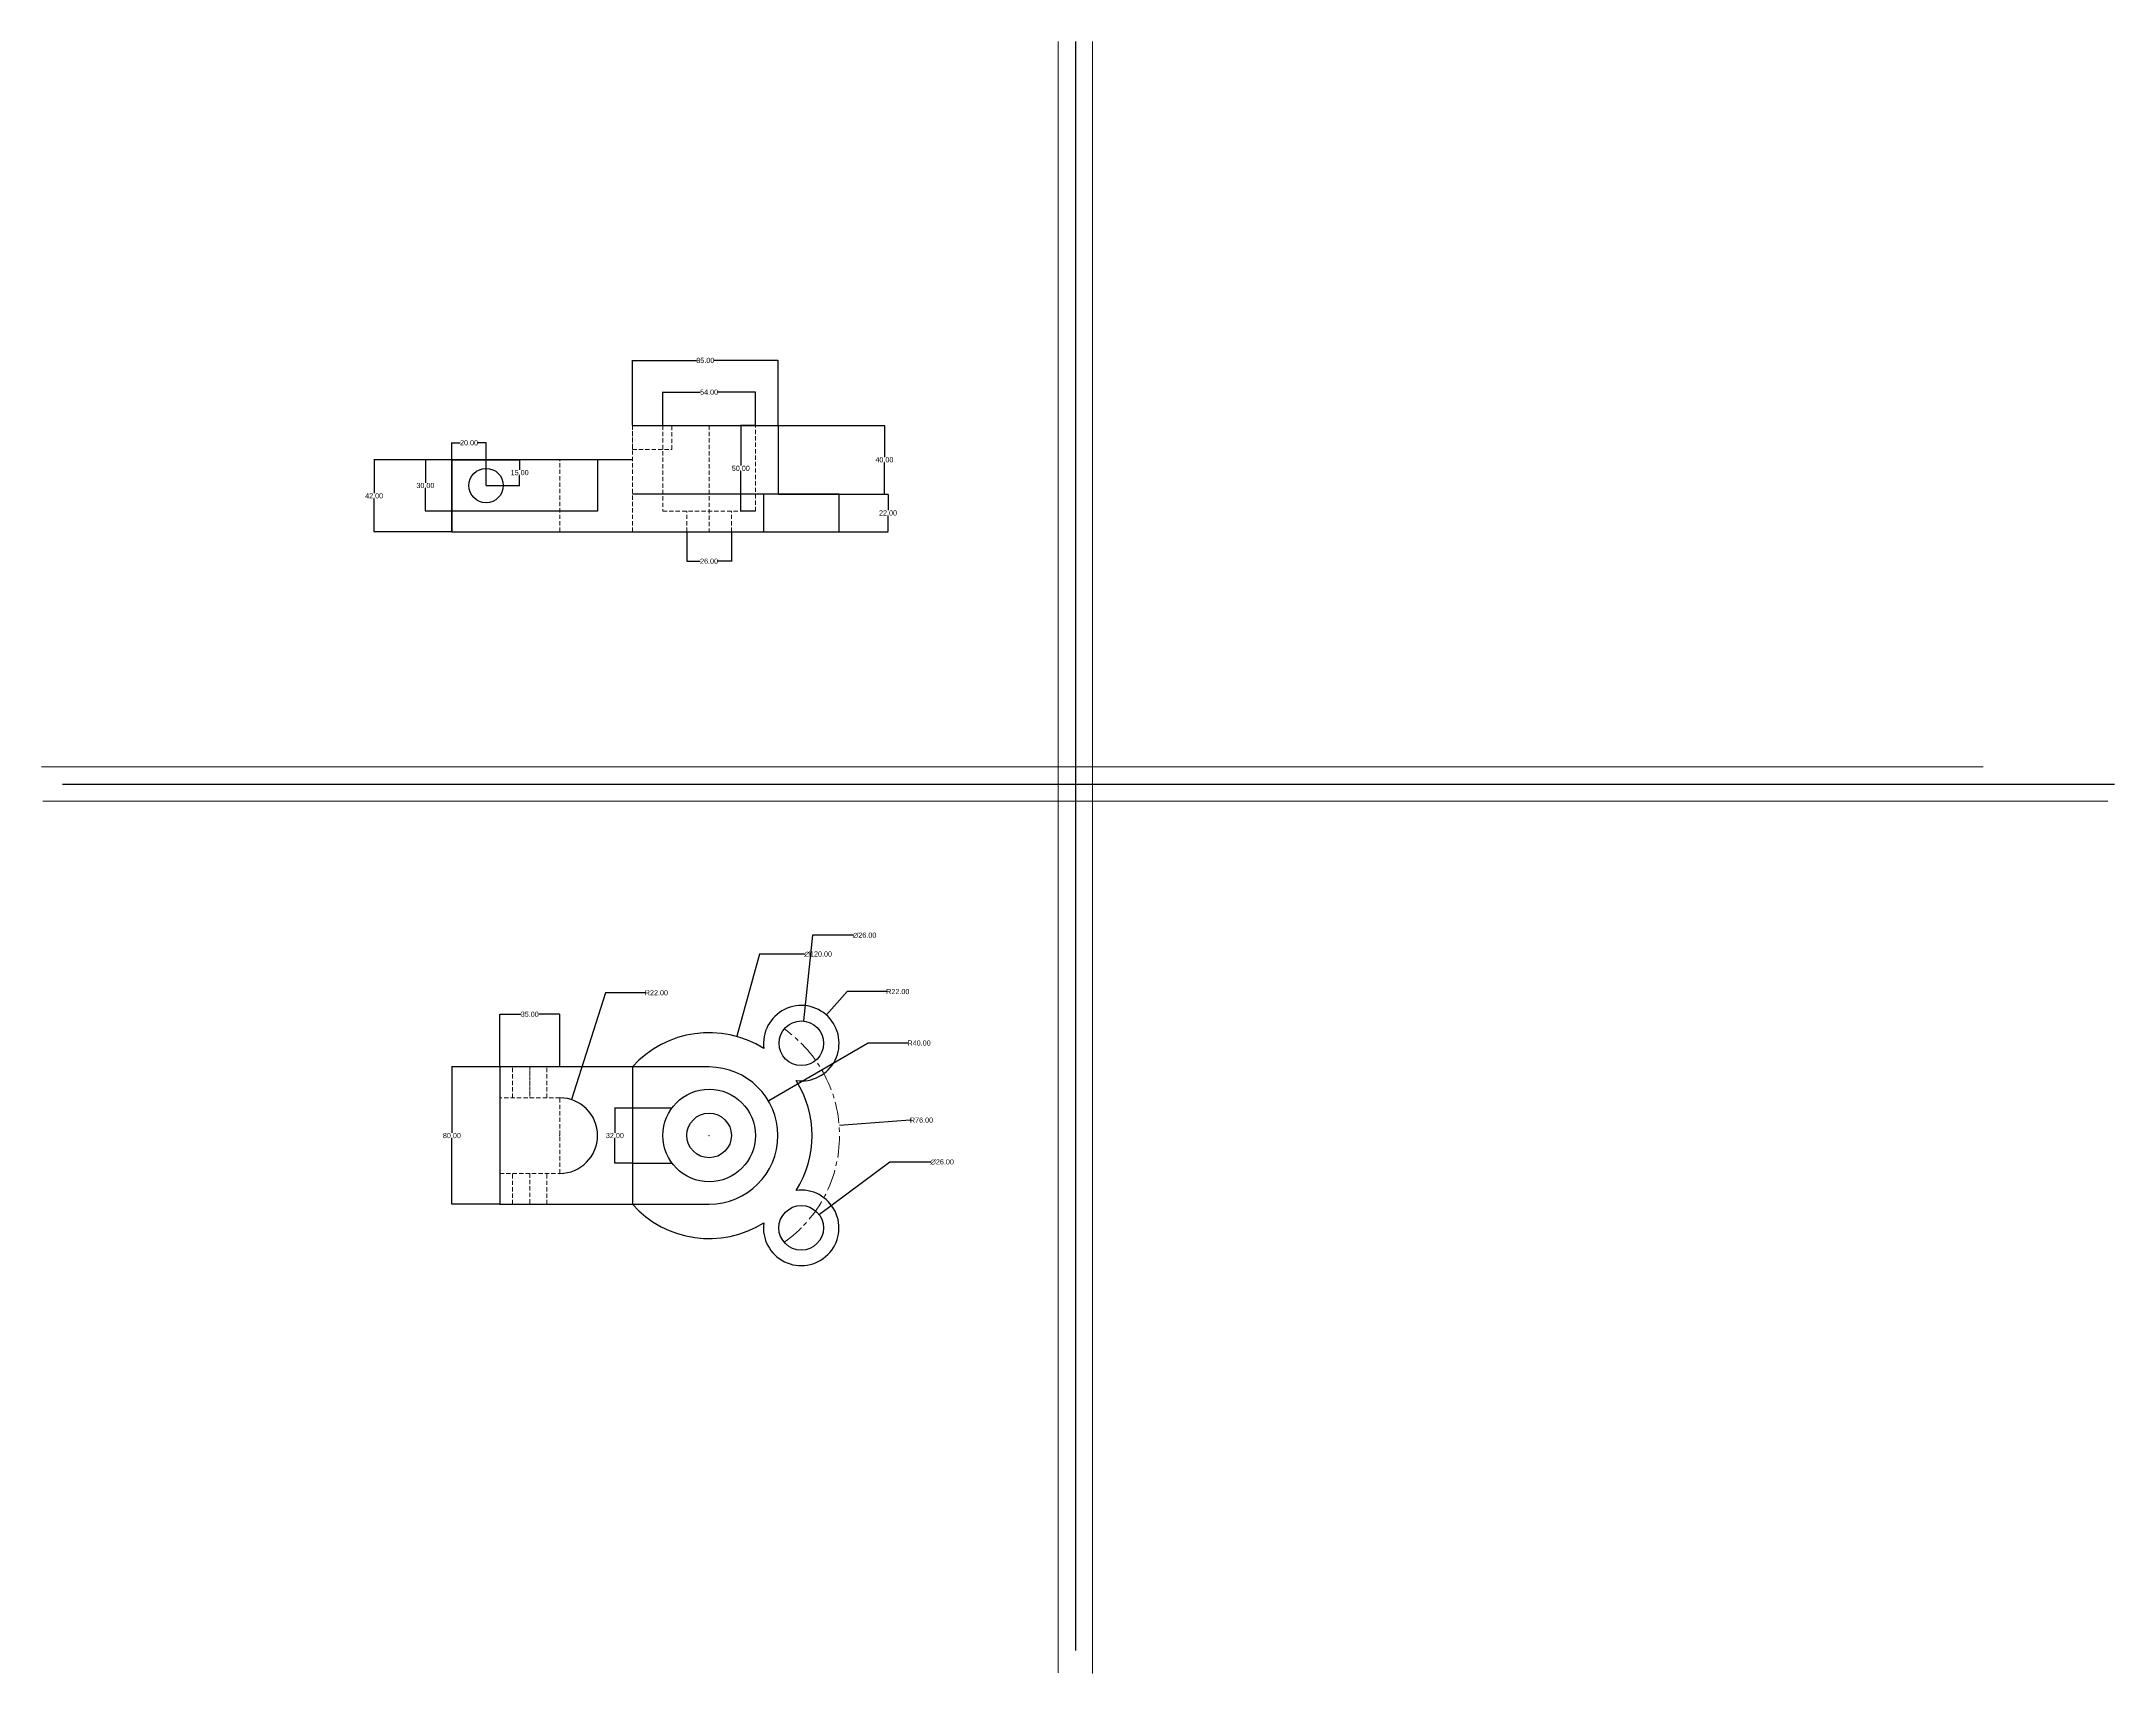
# Model space of a CAD drawing. Header units: millimetres. Extents: x -6852 to 59965, y -10230 to 31776.
# Drawn here: x 10661 to 11869, y -1750 to -799 of the extents above; entities that cross this region are included whole.
import ezdxf

# ---------------------------------------------------------------- set-up
doc = ezdxf.new("R2010")
doc.units = ezdxf.units.MM
doc.header["$MEASUREMENT"] = 0
doc.linetypes.add('CENTER', pattern=[2, 1.25, -0.25, 0.25, -0.25])
doc.linetypes.add('HIDDEN', pattern=[0.375, 0.25, -0.125])
for name, color, linetype, lineweight in [('Center Line', 132, 'CENTER', 18), ('Hidden Lines', 10, 'HIDDEN', 13), ('Object line', 7, 'Continuous', 25)]:
    doc.layers.add(name, color=color, linetype=linetype, lineweight=lineweight)
doc.layers.add('Projection Line', color=7, linetype='Continuous', lineweight=9, transparency=0.75)
doc.styles.get("Standard").update_dxf_attribs({"font": 'arial.ttf'})
doc.dimstyles.get("Standard").update_dxf_attribs({"dimtxt": 3, "dimasz": 0.18, "dimexe": 0.18, "dimexo": 0.0625, "dimgap": 0.09, "dimtad": 0, "dimtih": 1, "dimtoh": 1, "dimzin": 0, "dimdsep": 46, "dimtxsty": 'Standard', "dimcen": 0.09, "dimadec": 0, "dimazin": 0, "dimtfac": 1, "dimtofl": 0, "dimtmove": 0, "dimatfit": 3, "dimfxl": 1, "dimtolj": 1, "dimtzin": 0, "dimarcsym": 0})

# ---------------------------------------------------------------- blocks, each defined once
blk = doc.blocks.new('*D101')
at = {"layer": 'Defpoints', "color": 0, "transparency": 16777216}
for p in [(10963.4, -1365.7), (10928.4, -1396.4), (10963.4, -1396.4)]:
    blk.add_point(p, dxfattribs=at)
at = {"layer": 'Object line', "color": 0, "lineweight": -2, "transparency": 16777216}
for p, q in [((10928.4, -1396.4), (10928.4, -1365.6)), ((10928.6, -1365.7), (10940.8, -1365.7)), ((10963.2, -1365.7), (10951.1, -1365.7)), ((10963.4, -1396.4), (10963.4, -1365.6))]:
    blk.add_line(p, q, dxfattribs=at)
at = {"layer": 'Object line', "color": 0, "transparency": 16777216}
for points in [[(10928.6, -1365.7), (10928.6, -1365.8), (10928.4, -1365.7)], [(10963.2, -1365.7), (10963.2, -1365.8), (10963.4, -1365.7)]]:
    blk.add_solid(points, dxfattribs=at)
at = {"layer": 'Object line', "color": 0, "transparency": 16777216, "insert": (10945.9, -1365.7), "char_height": 3, "attachment_point": 5}
blk.add_mtext('\\A1;35.00', dxfattribs=at)
blk = doc.blocks.new('*D102')
at = {"layer": 'Defpoints', "color": 0, "transparency": 16777216}
for p in [(11085, -1416.3), (11050.4, -1436.4)]:
    blk.add_point(p, dxfattribs=at)
at = {"layer": 'Object line', "color": 0, "lineweight": -2, "transparency": 16777216}
for p, q in [((11143.1, -1382.5), (11085.2, -1416.2)), ((11166.2, -1382.5), (11143.1, -1382.5)), ((11050.3, -1436.4), (11050.5, -1436.4)), ((11050.4, -1436.5), (11050.4, -1436.3))]:
    blk.add_line(p, q, dxfattribs=at)
at = {"layer": 'Object line', "color": 0, "transparency": 16777216}
blk.add_solid([(11085.1, -1416.2), (11085.2, -1416.2), (11085, -1416.3)], dxfattribs=at)
at = {"layer": 'Object line', "color": 0, "transparency": 16777216, "insert": (11172.8, -1382.5), "char_height": 3, "attachment_point": 5}
blk.add_mtext('\\A1;R40.00', dxfattribs=at)
blk = doc.blocks.new('*D103')
at = {"layer": 'Defpoints', "color": 0, "transparency": 16777216}
for p in [(11105.5, -1369.7), (11102.8, -1395.5)]:
    blk.add_point(p, dxfattribs=at)
at = {"layer": 'Object line', "color": 0, "lineweight": -2, "transparency": 16777216}
for p, q in [((11110.6, -1319.7), (11105.5, -1369.5)), ((11134.2, -1319.7), (11110.6, -1319.7)), ((11104.1, -1382.6), (11104.3, -1382.6)), ((11104.2, -1382.7), (11104.2, -1382.5))]:
    blk.add_line(p, q, dxfattribs=at)
at = {"layer": 'Object line', "color": 0, "transparency": 16777216}
blk.add_solid([(11105.5, -1369.5), (11105.5, -1369.5), (11105.5, -1369.7)], dxfattribs=at)
at = {"layer": 'Object line', "color": 0, "transparency": 16777216, "insert": (11141, -1319.7), "char_height": 3, "attachment_point": 5}
blk.add_mtext('\\A1;∅26.00', dxfattribs=at)
blk = doc.blocks.new('*D104')
at = {"layer": 'Defpoints', "color": 0, "transparency": 16777216}
for p in [(11118.7, -1366.1), (11104.2, -1382.6)]:
    blk.add_point(p, dxfattribs=at)
at = {"layer": 'Object line', "color": 0, "lineweight": -2, "transparency": 16777216}
for p, q in [((11130.8, -1352.5), (11118.9, -1366)), ((11153.9, -1352.5), (11130.8, -1352.5)), ((11104.1, -1382.6), (11104.3, -1382.6)), ((11104.2, -1382.7), (11104.2, -1382.5))]:
    blk.add_line(p, q, dxfattribs=at)
at = {"layer": 'Object line', "color": 0, "transparency": 16777216}
blk.add_solid([(11118.8, -1366), (11118.9, -1366), (11118.7, -1366.1)], dxfattribs=at)
at = {"layer": 'Object line', "color": 0, "transparency": 16777216, "insert": (11160.4, -1352.5), "char_height": 3, "attachment_point": 5}
blk.add_mtext('\\A1;R22.00', dxfattribs=at)
blk = doc.blocks.new('*D105')
at = {"layer": 'Defpoints', "color": 0, "transparency": 16777216}
for p in [(10928.4, -1396.4), (10900.5, -1476.4), (10928.4, -1476.4)]:
    blk.add_point(p, dxfattribs=at)
at = {"layer": 'Object line', "color": 0, "lineweight": -2, "transparency": 16777216}
for p, q in [((10928.4, -1396.4), (10900.3, -1396.4)), ((10900.5, -1396.6), (10900.5, -1434.8)), ((10900.5, -1476.2), (10900.5, -1438)), ((10928.4, -1476.4), (10900.3, -1476.4))]:
    blk.add_line(p, q, dxfattribs=at)
at = {"layer": 'Object line', "color": 0, "transparency": 16777216}
for points in [[(10900.4, -1396.6), (10900.5, -1396.6), (10900.5, -1396.4)], [(10900.4, -1476.2), (10900.5, -1476.2), (10900.5, -1476.4)]]:
    blk.add_solid(points, dxfattribs=at)
at = {"layer": 'Object line', "color": 0, "transparency": 16777216, "insert": (10900.5, -1436.4), "char_height": 3, "attachment_point": 5}
blk.add_mtext('\\A1;80.00', dxfattribs=at)
blk = doc.blocks.new('*D106')
at = {"layer": 'Defpoints', "color": 0, "transparency": 16777216}
for p in [(10970.1, -1415.5), (10963.4, -1436.4)]:
    blk.add_point(p, dxfattribs=at)
at = {"layer": 'Object line', "color": 0, "lineweight": -2, "transparency": 16777216}
for p, q in [((10990, -1353.2), (10970.2, -1415.3)), ((11013.1, -1353.2), (10990, -1353.2)), ((10963.3, -1436.4), (10963.5, -1436.4)), ((10963.4, -1436.5), (10963.4, -1436.3))]:
    blk.add_line(p, q, dxfattribs=at)
at = {"layer": 'Object line', "color": 0, "transparency": 16777216}
blk.add_solid([(10970.1, -1415.3), (10970.2, -1415.3), (10970.1, -1415.5)], dxfattribs=at)
at = {"layer": 'Object line', "color": 0, "transparency": 16777216, "insert": (11019.7, -1353.2), "char_height": 3, "attachment_point": 5}
blk.add_mtext('\\A1;R22.00', dxfattribs=at)
blk = doc.blocks.new('*D107')
at = {"layer": 'Defpoints', "color": 0, "transparency": 16777216}
for p in [(11005.7, -1420.4), (10995.5, -1452.4), (11005.7, -1452.4)]:
    blk.add_point(p, dxfattribs=at)
at = {"layer": 'Object line', "color": 0, "lineweight": -2, "transparency": 16777216}
for p, q in [((11005.6, -1420.4), (10995.3, -1420.4)), ((10995.5, -1420.6), (10995.5, -1434.8)), ((10995.5, -1452.2), (10995.5, -1438)), ((11005.6, -1452.4), (10995.3, -1452.4))]:
    blk.add_line(p, q, dxfattribs=at)
at = {"layer": 'Object line', "color": 0, "transparency": 16777216}
for points in [[(10995.5, -1420.6), (10995.5, -1420.6), (10995.5, -1420.4)], [(10995.5, -1452.2), (10995.5, -1452.2), (10995.5, -1452.4)]]:
    blk.add_solid(points, dxfattribs=at)
at = {"layer": 'Object line', "color": 0, "transparency": 16777216, "insert": (10995.5, -1436.4), "char_height": 3, "attachment_point": 5}
blk.add_mtext('\\A1;32.00', dxfattribs=at)
blk = doc.blocks.new('*D108')
at = {"layer": 'Defpoints', "color": 0, "transparency": 16777216}
for p in [(11066.5, -1378.6), (11034.4, -1494.2)]:
    blk.add_point(p, dxfattribs=at)
at = {"layer": 'Object line', "color": 0, "lineweight": -2, "transparency": 16777216}
for p, q in [((11079.8, -1330.7), (11066.6, -1378.4)), ((11106.1, -1330.7), (11079.8, -1330.7)), ((11050.3, -1436.4), (11050.5, -1436.4)), ((11050.4, -1436.5), (11050.4, -1436.3))]:
    blk.add_line(p, q, dxfattribs=at)
at = {"layer": 'Object line', "color": 0, "transparency": 16777216}
blk.add_solid([(11066.5, -1378.4), (11066.6, -1378.5), (11066.5, -1378.6)], dxfattribs=at)
at = {"layer": 'Object line', "color": 0, "transparency": 16777216, "insert": (11114, -1330.7), "char_height": 3, "attachment_point": 5}
blk.add_mtext('\\A1;∅120.00', dxfattribs=at)
blk = doc.blocks.new('*D109')
at = {"layer": 'Defpoints', "color": 0, "transparency": 16777216}
for p in [(11114.5, -1482.4), (11093.6, -1497.9)]:
    blk.add_point(p, dxfattribs=at)
at = {"layer": 'Object line', "color": 0, "lineweight": -2, "transparency": 16777216}
for p, q in [((11155.8, -1451.8), (11114.7, -1482.3)), ((11179.4, -1451.8), (11155.8, -1451.8)), ((11104, -1490.2), (11104.2, -1490.2)), ((11104.1, -1490.3), (11104.1, -1490.1))]:
    blk.add_line(p, q, dxfattribs=at)
at = {"layer": 'Object line', "color": 0, "transparency": 16777216}
blk.add_solid([(11114.7, -1482.3), (11114.7, -1482.3), (11114.5, -1482.4)], dxfattribs=at)
at = {"layer": 'Object line', "color": 0, "transparency": 16777216, "insert": (11186.2, -1451.8), "char_height": 3, "attachment_point": 5}
blk.add_mtext('\\A1;∅26.00', dxfattribs=at)
blk = doc.blocks.new('*D100')
at = {"layer": 'Defpoints', "color": 0, "transparency": 16777216}
for p in [(11050.4, -1436.4), (11126.2, -1430.6)]:
    blk.add_point(p, dxfattribs=at)
at = {"layer": 'Object line', "color": 0, "lineweight": -2, "transparency": 16777216}
for p, q in [((11050.3, -1436.4), (11050.5, -1436.4)), ((11050.4, -1436.5), (11050.4, -1436.3)), ((11167.6, -1427.4), (11126.4, -1430.6))]:
    blk.add_line(p, q, dxfattribs=at)
at = {"layer": 'Object line', "color": 0, "transparency": 16777216}
blk.add_solid([(11126.4, -1430.5), (11126.4, -1430.6), (11126.2, -1430.6)], dxfattribs=at)
at = {"layer": 'Object line', "color": 0, "transparency": 16777216, "insert": (11174.2, -1427.4), "char_height": 3, "attachment_point": 5}
blk.add_mtext('\\A1;R76.00', dxfattribs=at)
blk = doc.blocks.new('*D110')
at = {"layer": 'Defpoints', "color": 0, "transparency": 16777216}
for p in [(10900.5, -1042.6), (10855.2, -1084.6), (10900.5, -1084.6)]:
    blk.add_point(p, dxfattribs=at)
at = {"layer": 'Object line', "color": 0, "lineweight": -2, "transparency": 16777216}
for p, q in [((10900.4, -1042.6), (10855.1, -1042.6)), ((10855.2, -1042.8), (10855.2, -1062)), ((10855.2, -1084.4), (10855.2, -1065.2)), ((10900.4, -1084.6), (10855.1, -1084.6))]:
    blk.add_line(p, q, dxfattribs=at)
at = {"layer": 'Object line', "color": 0, "transparency": 16777216}
for points in [[(10855.2, -1042.8), (10855.3, -1042.8), (10855.2, -1042.6)], [(10855.2, -1084.4), (10855.3, -1084.4), (10855.2, -1084.6)]]:
    blk.add_solid(points, dxfattribs=at)
at = {"layer": 'Object line', "color": 0, "transparency": 16777216, "insert": (10855.2, -1063.6), "char_height": 3, "attachment_point": 5}
blk.add_mtext('\\A1;42.00', dxfattribs=at)
blk = doc.blocks.new('*D111')
at = {"layer": 'Defpoints', "color": 0, "transparency": 16777216}
for p in [(11126.3, -1062.6), (11126.3, -1084.6), (11154.7, -1084.6)]:
    blk.add_point(p, dxfattribs=at)
at = {"layer": 'Object line', "color": 0, "lineweight": -2, "transparency": 16777216}
for p, q in [((11126.4, -1062.6), (11154.8, -1062.6)), ((11154.7, -1062.8), (11154.7, -1072)), ((11154.7, -1084.4), (11154.7, -1075.2)), ((11126.4, -1084.6), (11154.8, -1084.6))]:
    blk.add_line(p, q, dxfattribs=at)
at = {"layer": 'Object line', "color": 0, "transparency": 16777216}
for points in [[(11154.6, -1062.8), (11154.7, -1062.8), (11154.7, -1062.6)], [(11154.6, -1084.4), (11154.7, -1084.4), (11154.7, -1084.6)]]:
    blk.add_solid(points, dxfattribs=at)
at = {"layer": 'Object line', "color": 0, "transparency": 16777216, "insert": (11154.7, -1073.6), "char_height": 3, "attachment_point": 5}
blk.add_mtext('\\A1;22.00', dxfattribs=at)
blk = doc.blocks.new('*D112')
at = {"layer": 'Defpoints', "color": 0, "transparency": 16777216}
for p in [(11090.7, -1022.6), (11090.7, -1062.6), (11152.6, -1062.6)]:
    blk.add_point(p, dxfattribs=at)
at = {"layer": 'Object line', "color": 0, "lineweight": -2, "transparency": 16777216}
for p, q in [((11090.8, -1022.6), (11152.8, -1022.6)), ((11152.6, -1022.8), (11152.6, -1041)), ((11152.6, -1062.4), (11152.6, -1044.2)), ((11090.8, -1062.6), (11152.8, -1062.6))]:
    blk.add_line(p, q, dxfattribs=at)
at = {"layer": 'Object line', "color": 0, "transparency": 16777216}
for points in [[(11152.6, -1022.8), (11152.7, -1022.8), (11152.6, -1022.6)], [(11152.6, -1062.4), (11152.7, -1062.4), (11152.6, -1062.6)]]:
    blk.add_solid(points, dxfattribs=at)
at = {"layer": 'Object line', "color": 0, "transparency": 16777216, "insert": (11152.6, -1042.6), "char_height": 3, "attachment_point": 5}
blk.add_mtext('\\A1;40.00', dxfattribs=at)
blk = doc.blocks.new('*D113')
at = {"layer": 'Defpoints', "color": 0, "transparency": 16777216}
for p in [(11077.4, -1003.2), (11023.4, -1022.6), (11077.4, -1022.6)]:
    blk.add_point(p, dxfattribs=at)
at = {"layer": 'Object line', "color": 0, "lineweight": -2, "transparency": 16777216}
for p, q in [((11023.4, -1022.5), (11023.4, -1003.1)), ((11023.6, -1003.2), (11045.3, -1003.2)), ((11077.2, -1003.2), (11055.6, -1003.2)), ((11077.4, -1022.5), (11077.4, -1003.1))]:
    blk.add_line(p, q, dxfattribs=at)
at = {"layer": 'Object line', "color": 0, "transparency": 16777216}
for points in [[(11023.6, -1003.2), (11023.6, -1003.3), (11023.4, -1003.2)], [(11077.2, -1003.2), (11077.2, -1003.3), (11077.4, -1003.2)]]:
    blk.add_solid(points, dxfattribs=at)
at = {"layer": 'Object line', "color": 0, "transparency": 16777216, "insert": (11050.4, -1003.2), "char_height": 3, "attachment_point": 5}
blk.add_mtext('\\A1;54.00', dxfattribs=at)
blk = doc.blocks.new('*D114')
at = {"layer": 'Defpoints', "color": 0, "transparency": 16777216}
for p in [(11090.7, -984.7), (11005.7, -1022.6), (11090.7, -1022.6)]:
    blk.add_point(p, dxfattribs=at)
at = {"layer": 'Object line', "color": 0, "lineweight": -2, "transparency": 16777216}
for p, q in [((11005.7, -1022.5), (11005.7, -984.5)), ((11005.9, -984.7), (11043.1, -984.7)), ((11090.5, -984.7), (11053.4, -984.7)), ((11090.7, -1022.5), (11090.7, -984.5))]:
    blk.add_line(p, q, dxfattribs=at)
at = {"layer": 'Object line', "color": 0, "transparency": 16777216}
for points in [[(11005.9, -984.7), (11005.9, -984.7), (11005.7, -984.7)], [(11090.5, -984.7), (11090.5, -984.7), (11090.7, -984.7)]]:
    blk.add_solid(points, dxfattribs=at)
at = {"layer": 'Object line', "color": 0, "transparency": 16777216, "insert": (11048.2, -984.7), "char_height": 3, "attachment_point": 5}
blk.add_mtext('\\A1;85.00', dxfattribs=at)
blk = doc.blocks.new('*D115')
at = {"layer": 'Defpoints', "color": 0, "transparency": 16777216}
for p in [(10900.5, -1042.6), (10885.1, -1072.6), (10900.5, -1072.6)]:
    blk.add_point(p, dxfattribs=at)
at = {"layer": 'Object line', "color": 0, "lineweight": -2, "transparency": 16777216}
for p, q in [((10900.4, -1042.6), (10885, -1042.6)), ((10885.1, -1042.8), (10885.1, -1056)), ((10885.1, -1072.4), (10885.1, -1059.2)), ((10900.4, -1072.6), (10885, -1072.6))]:
    blk.add_line(p, q, dxfattribs=at)
at = {"layer": 'Object line', "color": 0, "transparency": 16777216}
for points in [[(10885.1, -1042.8), (10885.2, -1042.8), (10885.1, -1042.6)], [(10885.1, -1072.4), (10885.2, -1072.4), (10885.1, -1072.6)]]:
    blk.add_solid(points, dxfattribs=at)
at = {"layer": 'Object line', "color": 0, "transparency": 16777216, "insert": (10885.1, -1057.6), "char_height": 3, "attachment_point": 5}
blk.add_mtext('\\A1;30.00', dxfattribs=at)
blk = doc.blocks.new('*D116')
at = {"layer": 'Defpoints', "color": 0, "transparency": 16777216}
for p in [(10920.5, -1032.7), (10900.5, -1042.6), (10920.5, -1057.6)]:
    blk.add_point(p, dxfattribs=at)
at = {"layer": 'Object line', "color": 0, "lineweight": -2, "transparency": 16777216}
for p, q in [((10900.5, -1042.5), (10900.5, -1032.5)), ((10900.6, -1032.7), (10905.3, -1032.7)), ((10920.3, -1032.7), (10915.6, -1032.7)), ((10920.5, -1057.5), (10920.5, -1032.5))]:
    blk.add_line(p, q, dxfattribs=at)
at = {"layer": 'Object line', "color": 0, "transparency": 16777216}
for points in [[(10900.6, -1032.7), (10900.6, -1032.7), (10900.5, -1032.7)], [(10920.3, -1032.7), (10920.3, -1032.7), (10920.5, -1032.7)]]:
    blk.add_solid(points, dxfattribs=at)
at = {"layer": 'Object line', "color": 0, "transparency": 16777216, "insert": (10910.5, -1032.7), "char_height": 3, "attachment_point": 5}
blk.add_mtext('\\A1;20.00', dxfattribs=at)
blk = doc.blocks.new('*D117')
at = {"layer": 'Defpoints', "color": 0, "transparency": 16777216}
for p in [(10920.5, -1042.6), (10920.5, -1057.6), (10940, -1057.6)]:
    blk.add_point(p, dxfattribs=at)
at = {"layer": 'Object line', "color": 0, "lineweight": -2, "transparency": 16777216}
for p, q in [((10920.5, -1042.6), (10940.2, -1042.6)), ((10940, -1042.8), (10940, -1048.5)), ((10920.5, -1057.6), (10940.2, -1057.6)), ((10940, -1057.4), (10940, -1051.7))]:
    blk.add_line(p, q, dxfattribs=at)
at = {"layer": 'Object line', "color": 0, "transparency": 16777216}
for points in [[(10940, -1042.8), (10940.1, -1042.8), (10940, -1042.6)], [(10940, -1057.4), (10940.1, -1057.4), (10940, -1057.6)]]:
    blk.add_solid(points, dxfattribs=at)
at = {"layer": 'Object line', "color": 0, "transparency": 16777216, "insert": (10940, -1050.1), "char_height": 3, "attachment_point": 5}
blk.add_mtext('\\A1;15.00', dxfattribs=at)
blk = doc.blocks.new('*D118')
at = {"layer": 'Defpoints', "color": 0, "transparency": 16777216}
for p in [(11077.4, -1022.6), (11068.9, -1072.6), (11077.4, -1072.6)]:
    blk.add_point(p, dxfattribs=at)
at = {"layer": 'Object line', "color": 0, "lineweight": -2, "transparency": 16777216}
for p, q in [((11077.4, -1022.6), (11068.7, -1022.6)), ((11068.9, -1022.8), (11068.9, -1046)), ((11068.9, -1072.4), (11068.9, -1049.2)), ((11077.4, -1072.6), (11068.7, -1072.6))]:
    blk.add_line(p, q, dxfattribs=at)
at = {"layer": 'Object line', "color": 0, "transparency": 16777216}
for points in [[(11068.8, -1022.8), (11068.9, -1022.8), (11068.9, -1022.6)], [(11068.8, -1072.4), (11068.9, -1072.4), (11068.9, -1072.6)]]:
    blk.add_solid(points, dxfattribs=at)
at = {"layer": 'Object line', "color": 0, "transparency": 16777216, "insert": (11068.9, -1047.6), "char_height": 3, "attachment_point": 5}
blk.add_mtext('\\A1;50.00', dxfattribs=at)
blk = doc.blocks.new('*D119')
at = {"layer": 'Defpoints', "color": 0, "transparency": 16777216}
for p in [(11037.4, -1084.6), (11063.4, -1084.6), (11063.4, -1101.7)]:
    blk.add_point(p, dxfattribs=at)
at = {"layer": 'Object line', "color": 0, "lineweight": -2, "transparency": 16777216}
for p, q in [((11037.4, -1084.7), (11037.4, -1101.8)), ((11063.4, -1084.7), (11063.4, -1101.8)), ((11037.6, -1101.7), (11045.3, -1101.7)), ((11063.2, -1101.7), (11055.6, -1101.7))]:
    blk.add_line(p, q, dxfattribs=at)
at = {"layer": 'Object line', "color": 0, "transparency": 16777216}
for points in [[(11037.6, -1101.6), (11037.6, -1101.7), (11037.4, -1101.7)], [(11063.2, -1101.6), (11063.2, -1101.7), (11063.4, -1101.7)]]:
    blk.add_solid(points, dxfattribs=at)
at = {"layer": 'Object line', "color": 0, "transparency": 16777216, "insert": (11050.4, -1101.7), "char_height": 3, "attachment_point": 5}
blk.add_mtext('\\A1;26.00', dxfattribs=at)

msp = doc.modelspace()

# ---------------------------------------------------------------- linework, layer by layer
for p, q in [((11263.877, -798.838), (11263.877, -1736.408)), ((10673.49, -1231.563), (11869.494, -1231.563))]:
    msp.add_line(p, q)
at = {"layer": 'Center Line'}
msp.add_lwpolyline([(10928.429, -1436.427), (10928.429, -1396.427), (10945.929, -1396.427), (10945.929, -1414.427)], dxfattribs=at)
at = {"layer": 'Center Line', "ltscale": 10}
msp.add_arc((11050.429, -1436.427), 76, 305.135386, 54.856283, dxfattribs=at)
at = {"layer": 'Hidden Lines', "ltscale": 10}
for p, q in [((10963.429, -1084.598), (10963.429, -1042.598)), ((10935.929, -1414.427), (10935.929, -1396.427)), ((10955.929, -1414.427), (10955.929, -1396.427))]:
    msp.add_line(p, q, dxfattribs=at)
for points in [[(11005.708, -1084.598), (11005.708, -1022.598), (11005.708, -1036.598), (11028.632, -1036.598), (11028.632, -1022.598)], [(11050.429, -1022.598), (11023.429, -1022.598), (11023.429, -1072.598), (11077.429, -1072.598), (11077.429, -1022.598)], [(11050.429, -1022.598), (11050.429, -1084.598), (11037.429, -1084.598), (11037.429, -1072.598)], [(11007.929, -1084.598), (11050.429, -1084.598), (11063.429, -1084.598), (11063.429, -1072.598)], [(10928.429, -1458.427), (10963.429, -1458.427), (10963.429, -1414.427), (10928.429, -1414.427)], [(10945.929, -1476.427), (10935.929, -1476.427), (10935.929, -1458.427)], [(10945.929, -1458.427), (10945.929, -1476.427), (10955.929, -1476.427), (10955.929, -1458.427)]]:
    msp.add_lwpolyline(points, dxfattribs=at)
at = {"layer": 'Object line'}
msp.add_line((11082.381, -1084.598), (11082.381, -1062.598), dxfattribs=at)
for points in [[(11005.708, -1022.598), (11090.708, -1022.598), (11090.708, -1062.598)], [(10985.429, -1042.598), (10985.429, -1072.598), (10900.457, -1072.598), (10900.457, -1042.598), (10920.457, -1042.598)], [(11005.708, -1042.598), (10929.457, -1042.598), (10900.457, -1042.598), (10900.457, -1072.598)], [(10900.457, -1084.598), (10900.457, -1042.598), (10900.457, -1084.598), (11126.294, -1084.598), (11126.294, -1062.598), (11005.708, -1062.598)], [(11028.632, -1420.403), (11005.708, -1420.427), (11005.708, -1436.427), (11005.708, -1452.427), (11028.75, -1452.431)]]:
    msp.add_lwpolyline(points, dxfattribs=at)
for points in [[(11101.16, -1404.39, 2.98083897), (11082.381, -1385.643, 0.36578178), (11005.708, -1396.427), (11005.708, -1476.427, 0.36515789), (11082.269, -1487.282, 2.94488104), (11101.23, -1468.352, 0.2887259)], [(11050.429, -1476.427, 1), (11050.429, -1396.427), (10963.429, -1396.427), (10928.429, -1396.427), (10928.429, -1476.427)]]:
    msp.add_lwpolyline(points, format="xyb", close=True, dxfattribs=at)
for centre, radius in [((10920.457, -1057.598), 10), ((11104.169, -1382.597), 13), ((11050.429, -1436.337), 27), ((11050.429, -1436.337), 13), ((11104.079, -1490.167), 13)]:
    msp.add_circle(centre, radius, dxfattribs=at)
msp.add_arc((10963.429, -1436.427), 22, 270, 90, dxfattribs=at)
at = {"layer": 'Projection Line'}
for p, q in [((11253.877, -798.838), (11253.877, -1749.431)), ((11273.877, -798.838), (11273.877, -1749.874)), ((11126.294, -1084.598), (11126.294, -1062.598)), ((11792.88, -1221.563), (10661.321, -1221.563)), ((10662.112, -1241.563), (11865.642, -1241.563))]:
    msp.add_line(p, q, dxfattribs=at)

# ---------------------------------------------------------------- dimensions: what is measured, and where the dimension line sits
at = {"layer": 'Object line'}
for base, p1, p2, picture, middle in [((11090.708, -984.713), (11005.708, -1022.598), (11090.708, -1022.598), '*D114', (11048.208, -984.713)), ((11077.429, -1003.23), (11023.429, -1022.598), (11077.429, -1022.598), '*D113', (11050.429, -1003.23)), ((10920.457, -1032.702), (10900.457, -1042.598), (10920.457, -1057.598), '*D116', (10910.457, -1032.702)), ((11063.429, -1101.655), (11037.429, -1084.598), (11063.429, -1084.598), '*D119', (11050.429, -1101.655)), ((10963.429, -1365.736), (10928.429, -1396.427), (10963.429, -1396.427), '*D101', (10945.929, -1365.736))]:
    dim = msp.add_linear_dim(base=base, p1=p1, p2=p2, dimstyle='Standard', dxfattribs=at)
    dim.commit()
    dim.dimension.update_dxf_attribs({"geometry": picture, "text_midpoint": middle})
for base, p1, p2, picture, middle in [((11068.853, -1072.598), (11077.429, -1022.598), (11077.429, -1072.598), '*D118', (11068.853, -1047.598)), ((11152.638, -1062.598), (11090.708, -1022.598), (11090.708, -1062.598), '*D112', (11152.638, -1042.598)), ((10855.234, -1084.598), (10900.457, -1042.598), (10900.457, -1084.598), '*D110', (10855.234, -1063.598)), ((10885.131, -1072.598), (10900.457, -1042.598), (10900.457, -1072.598), '*D115', (10885.131, -1057.598)), ((10940.023, -1057.598), (10920.457, -1042.598), (10920.457, -1057.598), '*D117', (10940.023, -1050.098)), ((11154.654, -1084.598), (11126.294, -1062.598), (11126.294, -1084.598), '*D111', (11154.654, -1073.598)), ((10900.457, -1476.427), (10928.429, -1396.427), (10928.429, -1476.427), '*D105', (10900.457, -1436.427)), ((10995.511, -1452.427), (11005.708, -1420.427), (11005.708, -1452.427), '*D107', (10995.511, -1436.427))]:
    dim = msp.add_linear_dim(base=base, p1=p1, p2=p2, angle=90, dimstyle='Standard', dxfattribs=at)
    dim.commit()
    dim.dimension.update_dxf_attribs({"geometry": picture, "text_midpoint": middle})
for p1, p2, picture, middle in [((11034.355, -1494.234), (11066.503, -1378.62), '*D108', (11114.047, -1330.702)), ((11102.842, -1395.529), (11105.496, -1369.665), '*D103', (11140.954, -1319.741)), ((11093.634, -1497.907), (11114.524, -1482.428), '*D109', (11186.155, -1451.828))]:
    dim = msp.add_diameter_dim_2p(p1=p1, p2=p2, dimstyle='Standard', dxfattribs=at)
    dim.commit()
    dim.dimension.update_dxf_attribs({"geometry": picture, "text_midpoint": middle, "dimtype": 163})
for center, mpoint, picture, middle in [((10963.429, -1436.427), (10970.12, -1415.469), '*D106', (11019.694, -1353.152)), ((11104.169, -1382.597), (11118.742, -1366.116), '*D104', (11160.448, -1352.514)), ((11050.429, -1436.427), (11085, -1416.306), '*D102', (11172.791, -1382.484)), ((11050.429, -1436.427), (11126.203, -1430.574), '*D100', (11167.626, -1427.375))]:
    dim = msp.add_radius_dim(center=center, mpoint=mpoint, dimstyle='Standard', dxfattribs=at)
    dim.commit()
    dim.dimension.update_dxf_attribs({"geometry": picture, "text_midpoint": middle, "dimtype": 164})

doc.saveas('drawing.dxf')
